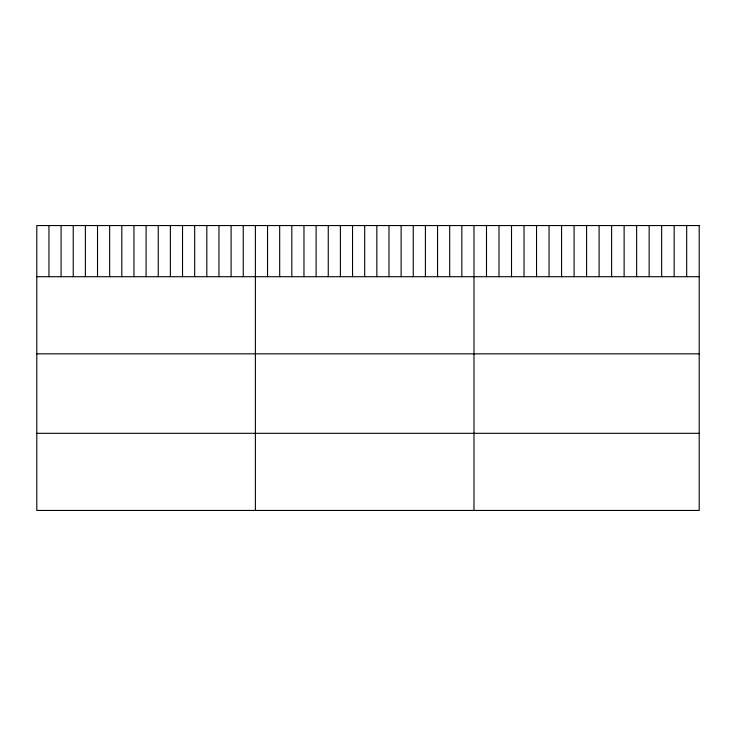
<?xml version="1.0" encoding="UTF-8"?>
<svg xmlns="http://www.w3.org/2000/svg" width="736" height="736" viewBox="0 0 736 736"><rect width="100%" height="100%" fill="white"/><g stroke="black" fill="none" stroke-linecap="round" stroke-linejoin="round"><path stroke-width="1.1" d="M36.8 276.708L699.2 276.708M36.8 353.841L699.2 353.841M36.8 433.311L699.2 433.311M686.688 225.556L686.688 276.708M674.176 225.556L674.176 276.708M661.664 225.556L661.664 276.708M649.152 225.556L649.152 276.708M636.64 225.556L636.64 276.708M624.128 225.556L624.128 276.708M611.616 225.556L611.616 276.708M599.104 225.556L599.104 276.708M586.592 225.556L586.592 276.708M574.08 225.556L574.08 276.708M561.568 225.556L561.568 276.708M549.056 225.556L549.056 276.708M536.544 225.556L536.544 276.708M524.032 225.556L524.032 276.708M511.52 225.556L511.52 276.708M499.008 225.556L499.008 276.708M486.496 225.556L486.496 276.708M473.984 225.556L473.984 510.444M461.84 225.556L461.84 276.708M449.696 225.556L449.696 276.708M437.552 225.556L437.552 276.708M425.408 225.556L425.408 276.708M413.264 225.556L413.264 276.708M401.12 225.556L401.12 276.708M388.976 225.556L388.976 276.708M376.832 225.556L376.832 276.708M364.688 225.556L364.688 276.708M352.544 225.556L352.544 276.708M340.4 225.556L340.4 276.708M328.256 225.556L328.256 276.708M316.112 225.556L316.112 276.708M303.968 225.556L303.968 276.708M291.824 225.556L291.824 276.708M279.68 225.556L279.68 276.708M267.536 225.556L267.536 276.708M255.392 225.556L255.392 510.444M243.248 225.556L243.248 276.708M231.104 225.556L231.104 276.708M218.96 225.556L218.96 276.708M206.816 225.556L206.816 276.708M194.672 225.556L194.672 276.708M182.528 225.556L182.528 276.708M170.384 225.556L170.384 276.708M158.24 225.556L158.24 276.708M146.096 225.556L146.096 276.708M133.952 225.556L133.952 276.708M121.808 225.556L121.808 276.708M109.664 225.556L109.664 276.708M97.52 225.556L97.52 276.708M85.376 225.556L85.376 276.708M73.232 225.556L73.232 276.708M61.088 225.556L61.088 276.708M48.944 225.556L48.944 276.708M699.2 225.556L36.8 225.556L36.8 510.444L699.2 510.444L699.2 225.556"/></g></svg>
